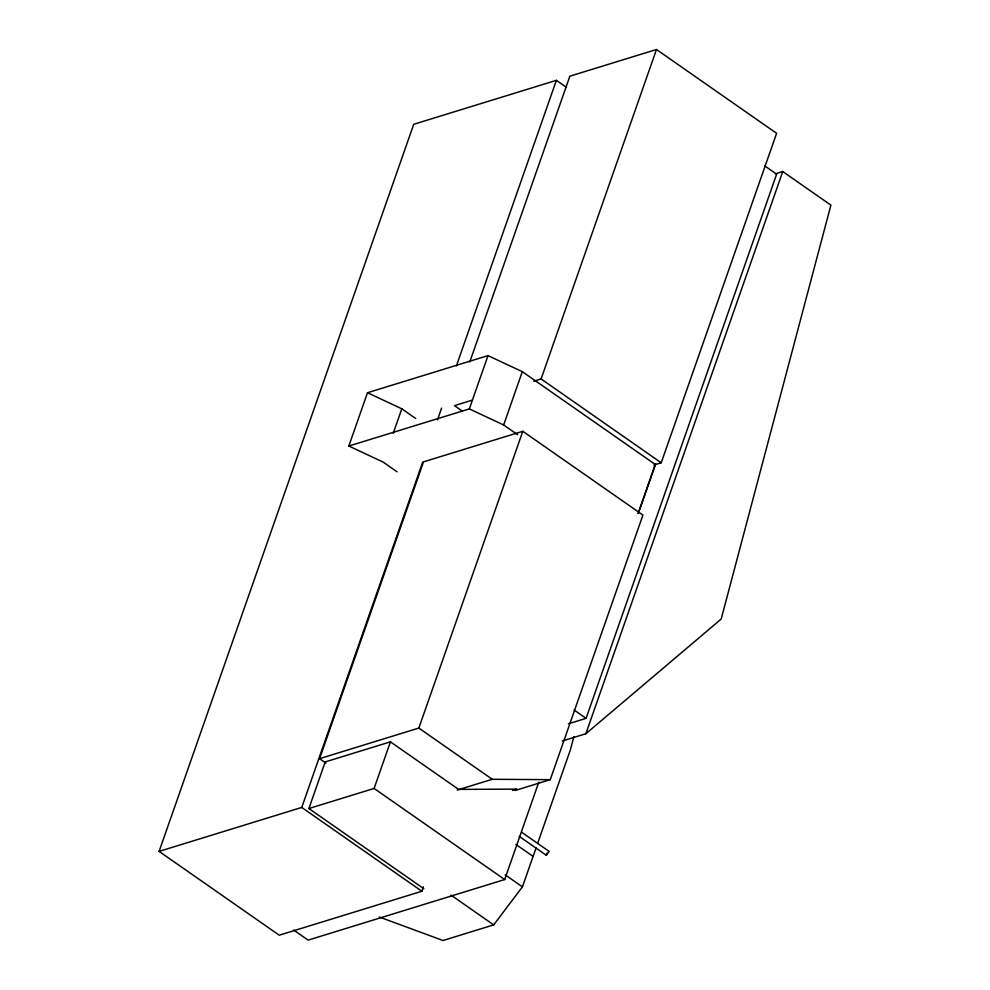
<?xml version="1.0" encoding="UTF-8"?>
<svg xmlns="http://www.w3.org/2000/svg" width="990" height="990" viewBox="0 0 990 990"><rect width="100%" height="100%" fill="white"/><g stroke="black" fill="none" stroke-linecap="round" stroke-linejoin="round"><path stroke-width="1.49" d="M573.841 736.783L570.289 750.16L537.669 843.307M423.423 886.867L421.889 891.248L279.242 935.204L159.105 851.388L413.733 124.294L556.392 80.339L566.503 87.392M397.077 471.822L383.142 462.095L348.827 446.032L367.488 392.745L487.996 355.608L522.312 371.671L655.281 464.446L638.129 513.426M393.228 433.286L401.804 408.796L367.488 392.745M159.105 851.388L301.764 807.432L422.705 462.095M437.493 419.847L441.577 408.189M456.378 365.929L556.392 80.339M325.896 763.08L319.572 758.662L423.51 461.86L522.794 431.269L642.918 515.085L550.267 779.662L515.221 790.453M423.794 888.698L308.892 808.533L325.215 761.916L390.431 741.832L458.605 789.389L516.842 789.129L512.486 790.466M469.792 361.919L569.856 76.193L656.469 49.5L776.606 133.316L661.221 462.775L653.883 465.04M348.827 446.032L469.334 408.907L487.996 355.608M308.892 808.533L374.109 788.436L390.431 741.832M517.584 434.684L503.65 424.97L522.312 371.671M319.572 758.662L418.844 728.071L522.794 431.269M533.759 381.224L541.097 378.96L656.469 49.5M293.659 930.018L308.137 940.116L504.69 879.553L538.783 782.199M638.278 513.55L655.665 463.914M379.306 917.025L443.013 940.5L493.688 924.883L522.423 886.854L536.147 847.675M568.421 723.801L586.08 718.356L776.643 174.178L764.577 165.751M585.87 733.738L782.756 171.542L830.895 205.128L721.19 619.047L585.87 733.738L562.32 740.99M519.206 836.364L546.294 855.261L547.062 853.083M546.294 855.261L549.178 851.449L521.594 832.206M775.393 173.807L782.756 171.542M472.094 400.22L454.472 405.653L462.058 410.949M457.207 790.082L492.253 779.291L550.267 779.662M469.334 408.907L503.65 424.97M541.097 378.96L661.221 462.775M401.804 408.796L415.738 418.522M574.014 709.941L586.08 718.356M418.844 728.071L492.253 779.291M515.84 844.383L533.09 856.412M505.185 874.826L522.423 886.854M374.109 788.436L504.69 879.553M451.044 895.133L493.688 924.883M301.764 807.432L421.889 891.248"/></g></svg>
